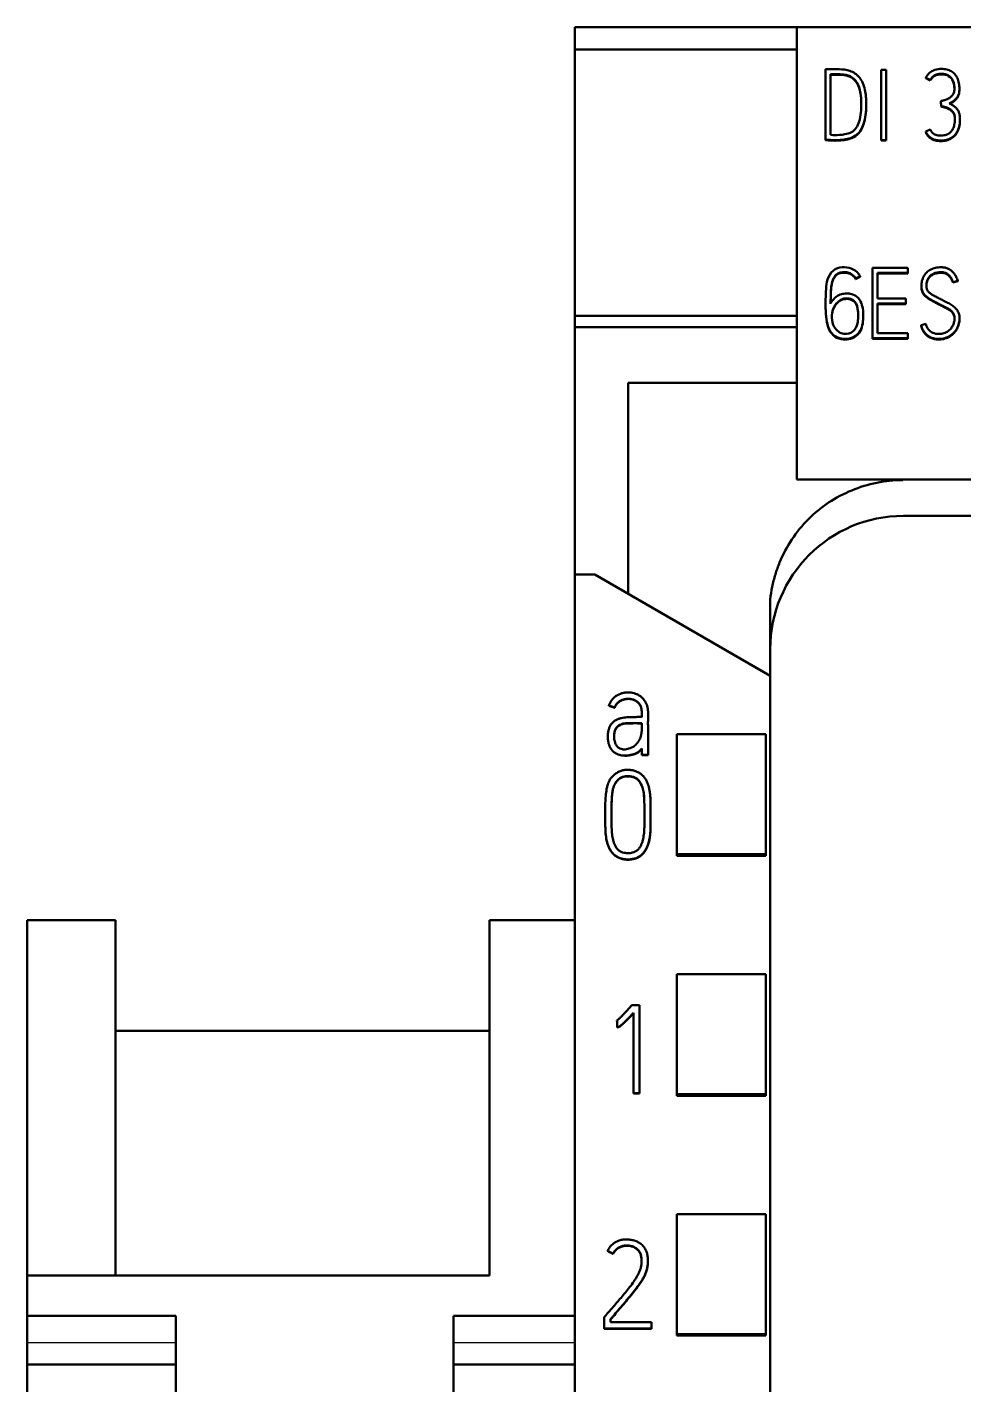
# Model space of a CAD drawing. Header units: millimetres. Extents: x 0 to 594, y 0 to 420.
# Drawn here: x 118.74 to 139.82, y 342.07 to 372.63 of the extents above; entities that cross this region are included whole.
import ezdxf

# ---------------------------------------------------------------- set-up
doc = ezdxf.new("R2010")
doc.units = ezdxf.units.MM
doc.layers.add('1', color=7, linetype='Continuous')

msp = doc.modelspace()

# ---------------------------------------------------------------- linework, layer by layer
at = {"layer": '1', "color": 7, "linetype": 'Continuous', "lineweight": 50}
for p, q in [((131.061, 372.632), (131.061, 372.132)), ((136.061, 372.632), (131.061, 372.632)), ((136.061, 362.449), (136.061, 372.632)), ((160.861, 372.632), (136.061, 372.632)), ((131.061, 366.132), (131.061, 372.132)), ((136.061, 372.132), (131.061, 372.132)), ((136.708, 371.683), (136.708, 370.103)), ((137.958, 371.674), (137.958, 370.092)), ((138.068, 371.674), (137.958, 371.674)), ((138.068, 370.092), (138.068, 371.674)), ((136.821, 371.571), (136.821, 370.206)), ((138.963, 371.494), (138.963, 371.481)), ((139.065, 371.443), (138.963, 371.494)), ((139.065, 371.431), (138.963, 371.481)), ((139.065, 371.443), (139.065, 371.431)), ((139.72, 371.233), (139.72, 371.254)), ((137.623, 370.865), (137.623, 370.878)), ((139.302, 370.966), (139.302, 370.953)), ((139.309, 370.856), (139.302, 370.966)), ((139.309, 370.843), (139.302, 370.953)), ((139.309, 370.856), (139.309, 370.843)), ((139.733, 370.547), (139.733, 370.568)), ((136.708, 370.103), (136.708, 370.09)), ((137.958, 370.092), (138.068, 370.092)), ((137.958, 370.092), (137.958, 370.079)), ((138.068, 370.092), (138.068, 370.079)), ((138.963, 370.281), (139.065, 370.327)), ((138.963, 370.281), (138.963, 370.268)), ((137.958, 370.079), (138.068, 370.079)), ((137.762, 367.215), (137.762, 365.633)), ((138.559, 367.215), (137.762, 367.215)), ((137.873, 366.522), (137.873, 367.103)), ((137.873, 367.103), (138.559, 367.103)), ((137.873, 367.09), (138.559, 367.09)), ((138.559, 367.103), (138.559, 367.215)), ((138.559, 367.103), (138.559, 367.09)), ((137.485, 367.026), (137.383, 366.973)), ((137.485, 367.013), (137.383, 366.96)), ((137.383, 366.973), (137.383, 366.96)), ((137.485, 367.026), (137.485, 367.013)), ((138.863, 366.804), (138.863, 366.792)), ((139.682, 366.925), (139.573, 366.894)), ((139.682, 366.912), (139.573, 366.881)), ((139.573, 366.894), (139.573, 366.881)), ((139.682, 366.925), (139.682, 366.912)), ((136.708, 366.43), (136.708, 366.418)), ((138.517, 366.522), (137.873, 366.522)), ((138.517, 366.412), (138.517, 366.522)), ((131.061, 366.132), (136.061, 366.132)), ((131.061, 366.132), (131.061, 365.882)), ((137.556, 366.128), (137.556, 366.141)), ((137.873, 365.743), (137.873, 366.412)), ((137.873, 366.412), (138.517, 366.412)), ((137.873, 366.399), (138.517, 366.399)), ((138.517, 366.412), (138.517, 366.399)), ((131.061, 365.882), (131.061, 360.313)), ((136.061, 365.882), (131.061, 365.882)), ((138.856, 365.921), (138.965, 365.952)), ((138.856, 365.921), (138.856, 365.908)), ((139.724, 366.067), (139.724, 366.079)), ((137.762, 365.633), (137.762, 365.62)), ((137.762, 365.633), (138.559, 365.633)), ((137.762, 365.62), (138.559, 365.62)), ((138.559, 365.743), (137.873, 365.743)), ((138.559, 365.633), (138.559, 365.743)), ((138.559, 365.633), (138.559, 365.62)), ((132.261, 359.88), (132.261, 364.627)), ((136.061, 364.627), (132.261, 364.627)), ((160.861, 362.449), (136.061, 362.449)), ((142.361, 361.632), (138.461, 361.632)), ((131.061, 360.313), (131.061, 246.895)), ((131.511, 360.313), (131.061, 360.313)), ((131.511, 360.313), (135.461, 358.032)), ((135.461, 359.753), (135.461, 358.032)), ((135.461, 358.032), (135.461, 249.217)), ((131.829, 357.363), (131.829, 357.357)), ((131.962, 357.319), (131.962, 357.313)), ((132.569, 356.963), (132.569, 356.825)), ((132.713, 357.162), (132.713, 357.168)), ((131.806, 356.673), (131.806, 356.667)), ((133.361, 354.015), (133.361, 356.718)), ((135.361, 356.718), (133.361, 356.718)), ((135.361, 354.015), (135.361, 356.718)), ((132.569, 356.395), (132.569, 356.251)), ((132.569, 356.251), (132.569, 356.245)), ((132.569, 356.251), (132.711, 356.251)), ((132.711, 356.245), (132.569, 356.245)), ((132.711, 356.251), (132.711, 356.245)), ((131.747, 354.919), (131.747, 354.913)), ((132.77, 354.871), (132.77, 354.877)), ((133.361, 353.981), (133.361, 354.015)), ((135.361, 354.015), (133.361, 354.015)), ((135.361, 353.981), (133.361, 353.981)), ((135.361, 353.981), (135.361, 354.015)), ((118.736, 352.532), (118.736, 344.532)), ((120.728, 352.532), (118.736, 352.532)), ((120.728, 352.532), (120.728, 344.532)), ((129.145, 352.532), (129.145, 352.532)), ((129.145, 352.532), (131.061, 352.532)), ((131.061, 352.532), (129.145, 352.532)), ((129.145, 352.532), (129.145, 344.532)), ((133.361, 348.613), (133.361, 351.317)), ((135.361, 351.317), (133.361, 351.317)), ((135.361, 348.613), (135.361, 351.317)), ((132.522, 350.616), (132.348, 350.616)), ((132.522, 348.634), (132.522, 350.616)), ((132.012, 350.272), (132.012, 350.266)), ((132.384, 350.445), (132.384, 348.634)), ((129.145, 350.037), (120.728, 350.037)), ((132.02, 350.125), (132.02, 350.119)), ((132.384, 348.634), (132.522, 348.634)), ((132.384, 348.634), (132.384, 348.628)), ((132.522, 348.628), (132.384, 348.628)), ((132.522, 348.634), (132.522, 348.628)), ((133.361, 348.581), (133.361, 348.613)), ((135.361, 348.613), (133.361, 348.613)), ((135.361, 348.581), (133.361, 348.581)), ((135.361, 348.581), (135.361, 348.613)), ((133.361, 343.212), (133.361, 345.915)), ((135.361, 345.915), (133.361, 345.915)), ((135.361, 343.212), (135.361, 345.915)), ((131.801, 345.088), (131.801, 345.081)), ((131.926, 345.024), (131.926, 345.018)), ((132.708, 344.856), (132.708, 344.862)), ((129.145, 344.532), (118.736, 344.532)), ((118.736, 344.532), (118.736, 343.624)), ((118.736, 343.624), (118.736, 343.015)), ((122.086, 343.624), (118.736, 343.624)), ((122.086, 343.624), (122.086, 319.44)), ((128.336, 340.882), (128.336, 343.624)), ((131.061, 343.624), (128.336, 343.624)), ((131.726, 343.596), (131.726, 343.342)), ((131.865, 343.48), (131.865, 343.547)), ((131.726, 343.342), (131.726, 343.336)), ((131.726, 343.342), (132.791, 343.342)), ((132.791, 343.336), (131.726, 343.336)), ((132.791, 343.48), (131.865, 343.48)), ((132.791, 343.342), (132.791, 343.48)), ((132.791, 343.342), (132.791, 343.336)), ((133.361, 343.181), (133.361, 343.212)), ((135.361, 343.212), (133.361, 343.212)), ((135.361, 343.181), (135.361, 343.212)), ((118.736, 342.532), (118.736, 343.015)), ((135.361, 343.181), (133.361, 343.181)), ((118.736, 342.532), (118.736, 320.532)), ((122.086, 342.532), (118.736, 342.532)), ((131.061, 342.532), (128.336, 342.532))]:
    msp.add_line(p, q, dxfattribs=at)
at = {"layer": '1', "color": 7, "linetype": 'Continuous', "lineweight": 25}
for p, q in [((122.086, 343.015), (118.736, 343.015)), ((131.061, 343.015), (128.336, 343.015))]:
    msp.add_line(p, q, dxfattribs=at)
at = {"layer": '1', "color": 7, "linetype": 'Continuous', "lineweight": 50}
msp.add_arc((138.461, 358.632), 3, 90, 180, dxfattribs=at)
for points, knots in [([(136.708, 370.103), (136.755, 370.097), (136.853, 370.089), (137.006, 370.089), (137.158, 370.107), (137.318, 370.144), (137.453, 370.239), (137.532, 370.375), (137.588, 370.528), (137.624, 370.733), (137.625, 371.002), (137.592, 371.297), (137.45, 371.565), (137.199, 371.684), (136.951, 371.685), (136.79, 371.688), (136.708, 371.683)], [0, 0, 0, 0, 0.048928, 0.10152, 0.156673, 0.206259, 0.270351, 0.31956, 0.366981, 0.439378, 0.534587, 0.645045, 0.746603, 0.832762, 0.916147, 1, 1, 1, 1]), ([(138.963, 371.494), (138.982, 371.537), (139.04, 371.61), (139.168, 371.681), (139.306, 371.697), (139.433, 371.685), (139.538, 371.646), (139.62, 371.578), (139.68, 371.485), (139.713, 371.37), (139.721, 371.269), (139.718, 371.194), (139.712, 371.151), (139.701, 371.113), (139.686, 371.079), (139.668, 371.049), (139.647, 371.023), (139.624, 370.999), (139.599, 370.978), (139.573, 370.96), (139.547, 370.944), (139.52, 370.929), (139.502, 370.919), (139.493, 370.915)], [0, 0, 0, 0, 0.090044, 0.177969, 0.277991, 0.355408, 0.424426, 0.491004, 0.560177, 0.636379, 0.72419, 0.755913, 0.784262, 0.809647, 0.83316, 0.855708, 0.877614, 0.899011, 0.919895, 0.94045, 0.960699, 0.980541, 1, 1, 1, 1]), ([(136.821, 370.206), (136.888, 370.202), (136.994, 370.202), (137.152, 370.22), (137.294, 370.251), (137.406, 370.364), (137.473, 370.52), (137.509, 370.706), (137.513, 370.927), (137.5, 371.158), (137.433, 371.386), (137.272, 371.546), (137.08, 371.573), (136.933, 371.571), (136.851, 371.571), (136.821, 371.571)], [0, 0, 0, 0, 0.085013, 0.135874, 0.205821, 0.265138, 0.333279, 0.422662, 0.50952, 0.618636, 0.722487, 0.80996, 0.894466, 0.962458, 1, 1, 1, 1]), ([(137.511, 370.861), (137.511, 370.873), (137.51, 370.969), (137.5, 371.145), (137.433, 371.373), (137.272, 371.534), (137.08, 371.56), (136.933, 371.558), (136.851, 371.558), (136.821, 371.558)], [0, 0, 0, 0, 0.030851, 0.246457, 0.451657, 0.624495, 0.791473, 0.92582, 1, 1, 1, 1]), ([(139.302, 370.966), (139.314, 370.969), (139.338, 370.976), (139.374, 370.987), (139.41, 370.998), (139.445, 371.011), (139.478, 371.027), (139.508, 371.045), (139.535, 371.067), (139.559, 371.093), (139.58, 371.122), (139.596, 371.156), (139.605, 371.197), (139.609, 371.289), (139.596, 371.422), (139.484, 371.564), (139.365, 371.583), (139.295, 371.582), (139.272, 371.58), (139.249, 371.577), (139.226, 371.572), (139.203, 371.565), (139.18, 371.557), (139.158, 371.546), (139.137, 371.532), (139.116, 371.515), (139.097, 371.495), (139.08, 371.47), (139.07, 371.453), (139.065, 371.443)], [0, 0, 0, 0, 0.029364, 0.059027, 0.088993, 0.118548, 0.147162, 0.175106, 0.202604, 0.230099, 0.258166, 0.287672, 0.320058, 0.356367, 0.509421, 0.627625, 0.757774, 0.775505, 0.793677, 0.812339, 0.831209, 0.85007, 0.86906, 0.888397, 0.908411, 0.929359, 0.951405, 0.974839, 1, 1, 1, 1]), ([(139.606, 371.244), (139.606, 371.303), (139.593, 371.414), (139.484, 371.551), (139.365, 371.571), (139.295, 371.569), (139.272, 371.567), (139.249, 371.564), (139.226, 371.559), (139.203, 371.553), (139.18, 371.544), (139.158, 371.533), (139.137, 371.519), (139.116, 371.502), (139.097, 371.482), (139.08, 371.458), (139.07, 371.44), (139.065, 371.431)], [0, 0, 0, 0, 0.222922, 0.410158, 0.616314, 0.644399, 0.673184, 0.702745, 0.732635, 0.762511, 0.792591, 0.823221, 0.854923, 0.888104, 0.923025, 0.960145, 1, 1, 1, 1]), ([(139.72, 371.23), (139.72, 371.229), (139.719, 371.212), (139.718, 371.181), (139.712, 371.138), (139.701, 371.1), (139.686, 371.067), (139.668, 371.037), (139.647, 371.01), (139.624, 370.986), (139.599, 370.965), (139.573, 370.947), (139.547, 370.931), (139.52, 370.916), (139.502, 370.907), (139.493, 370.902)], [0, 0, 0, 0, 0.004463, 0.118969, 0.221294, 0.31292, 0.39779, 0.479177, 0.55825, 0.63548, 0.710862, 0.785053, 0.858141, 0.929761, 1, 1, 1, 1]), ([(136.708, 370.09), (136.755, 370.084), (136.853, 370.076), (137.006, 370.077), (137.158, 370.094), (137.318, 370.132), (137.453, 370.226), (137.532, 370.362), (137.588, 370.515), (137.617, 370.685), (137.623, 370.81), (137.623, 370.865)], [0, 0, 0, 0, 0.098443, 0.204258, 0.315227, 0.414995, 0.543949, 0.642959, 0.738369, 0.884032, 1, 1, 1, 1]), ([(139.493, 370.915), (139.505, 370.909), (139.529, 370.896), (139.562, 370.876), (139.594, 370.856), (139.623, 370.835), (139.648, 370.811), (139.67, 370.786), (139.689, 370.757), (139.704, 370.727), (139.717, 370.693), (139.726, 370.657), (139.732, 370.618), (139.734, 370.541), (139.726, 370.434), (139.69, 370.308), (139.627, 370.206), (139.537, 370.131), (139.424, 370.088), (139.324, 370.079), (139.249, 370.082), (139.204, 370.087), (139.163, 370.097), (139.128, 370.111), (139.096, 370.126), (139.067, 370.144), (139.042, 370.164), (139.02, 370.185), (139.003, 370.209), (138.987, 370.233), (138.974, 370.257), (138.966, 370.273), (138.963, 370.281)], [0, 0, 0, 0, 0.025257, 0.04947, 0.072678, 0.09489, 0.116257, 0.13704, 0.157793, 0.179079, 0.201165, 0.224382, 0.249105, 0.275597, 0.367907, 0.447752, 0.519784, 0.588829, 0.660512, 0.741164, 0.772461, 0.800616, 0.825923, 0.849188, 0.871088, 0.891868, 0.911666, 0.930597, 0.948935, 0.96669, 0.983692, 1, 1, 1, 1]), ([(139.065, 370.327), (139.071, 370.312), (139.086, 370.285), (139.115, 370.25), (139.15, 370.223), (139.192, 370.205), (139.242, 370.195), (139.312, 370.191), (139.394, 370.198), (139.479, 370.23), (139.545, 370.286), (139.589, 370.366), (139.614, 370.466), (139.622, 370.555), (139.618, 370.623), (139.608, 370.663), (139.592, 370.698), (139.571, 370.73), (139.546, 370.757), (139.517, 370.78), (139.485, 370.8), (139.452, 370.816), (139.417, 370.83), (139.381, 370.84), (139.345, 370.849), (139.321, 370.854), (139.309, 370.856)], [0, 0, 0, 0, 0.036915, 0.070606, 0.102584, 0.136025, 0.174009, 0.217714, 0.293477, 0.358868, 0.420065, 0.485571, 0.562465, 0.654475, 0.687582, 0.718308, 0.747613, 0.776093, 0.803947, 0.831767, 0.859738, 0.887815, 0.916282, 0.944737, 0.97262, 1, 1, 1, 1]), ([(139.62, 370.554), (139.62, 370.559), (139.62, 370.578), (139.618, 370.61), (139.608, 370.65), (139.592, 370.686), (139.571, 370.717), (139.546, 370.744), (139.517, 370.768), (139.485, 370.787), (139.452, 370.804), (139.417, 370.817), (139.381, 370.827), (139.345, 370.836), (139.321, 370.841), (139.309, 370.843)], [0, 0, 0, 0, 0.02887, 0.121921, 0.208278, 0.290642, 0.370687, 0.448975, 0.527165, 0.60578, 0.684693, 0.764704, 0.844679, 0.923045, 1, 1, 1, 1]), ([(139.733, 370.555), (139.733, 370.508), (139.725, 370.419), (139.69, 370.295), (139.627, 370.193), (139.537, 370.119), (139.424, 370.076), (139.324, 370.066), (139.249, 370.069), (139.204, 370.075), (139.163, 370.085), (139.128, 370.098), (139.096, 370.113), (139.067, 370.131), (139.042, 370.151), (139.02, 370.173), (139.003, 370.196), (138.987, 370.22), (138.974, 370.244), (138.966, 370.26), (138.963, 370.268)], [0, 0, 0, 0, 0.121082, 0.232106, 0.332265, 0.428272, 0.527947, 0.640092, 0.683609, 0.722759, 0.757948, 0.790298, 0.82075, 0.849643, 0.877172, 0.903496, 0.928994, 0.953682, 0.977324, 1, 1, 1, 1]), ([(136.821, 366.416), (136.847, 366.464), (136.908, 366.541), (137.027, 366.618), (137.149, 366.64), (137.277, 366.639), (137.425, 366.577), (137.522, 366.426), (137.557, 366.245), (137.558, 366.064), (137.532, 365.88), (137.446, 365.709), (137.279, 365.618), (137.093, 365.608), (136.905, 365.661), (136.768, 365.838), (136.718, 366.067), (136.707, 366.315), (136.708, 366.559), (136.717, 366.791), (136.756, 367.016), (136.906, 367.204), (137.131, 367.242), (137.348, 367.196), (137.444, 367.095), (137.485, 367.026)], [0, 0, 0, 0, 0.03564, 0.067865, 0.092923, 0.119268, 0.154068, 0.197126, 0.234707, 0.279879, 0.320329, 0.360962, 0.405677, 0.442102, 0.485709, 0.532505, 0.586175, 0.644312, 0.701767, 0.753421, 0.803151, 0.856352, 0.904259, 0.950465, 1, 1, 1, 1]), ([(137.383, 366.973), (137.375, 366.988), (137.357, 367.017), (137.323, 367.054), (137.281, 367.082), (137.235, 367.103), (137.183, 367.116), (137.125, 367.12), (137.065, 367.116), (137.007, 367.1), (136.959, 367.073), (136.921, 367.035), (136.89, 366.988), (136.866, 366.932), (136.848, 366.867), (136.835, 366.793), (136.828, 366.711), (136.824, 366.62), (136.822, 366.521), (136.821, 366.452), (136.821, 366.416)], [0, 0, 0, 0, 0.043481, 0.085549, 0.127923, 0.170971, 0.214845, 0.260884, 0.317917, 0.367656, 0.41257, 0.456833, 0.503792, 0.555243, 0.612421, 0.675966, 0.746378, 0.823872, 0.908402, 1, 1, 1, 1]), ([(137.383, 366.96), (137.375, 366.976), (137.357, 367.004), (137.323, 367.041), (137.281, 367.07), (137.235, 367.091), (137.183, 367.103), (137.125, 367.107), (137.065, 367.103), (137.007, 367.088), (136.959, 367.06), (136.921, 367.022), (136.89, 366.975), (136.866, 366.919), (136.848, 366.854), (136.835, 366.78), (136.828, 366.698), (136.824, 366.607), (136.822, 366.508), (136.821, 366.439), (136.821, 366.404)], [0, 0, 0, 0, 0.043481, 0.085549, 0.127923, 0.170971, 0.214845, 0.260884, 0.317917, 0.367656, 0.41257, 0.456833, 0.503792, 0.555243, 0.612421, 0.675966, 0.746378, 0.823872, 0.908402, 1, 1, 1, 1]), ([(139.573, 366.894), (139.571, 366.901), (139.566, 366.916), (139.557, 366.939), (139.545, 366.964), (139.532, 366.989), (139.515, 367.013), (139.496, 367.036), (139.473, 367.058), (139.448, 367.077), (139.419, 367.094), (139.386, 367.107), (139.35, 367.115), (139.315, 367.117), (139.282, 367.115), (139.25, 367.112), (139.215, 367.108), (139.177, 367.1), (139.14, 367.085), (139.104, 367.066), (139.07, 367.041), (139.039, 367.008), (139.012, 366.969), (138.99, 366.922), (138.979, 366.864), (138.975, 366.811), (138.978, 366.766), (138.987, 366.732), (139.002, 366.703), (139.022, 366.677), (139.047, 366.652), (139.075, 366.63), (139.107, 366.609), (139.142, 366.588), (139.181, 366.569), (139.222, 366.549), (139.264, 366.527), (139.309, 366.503), (139.356, 366.478), (139.405, 366.453), (139.454, 366.429), (139.502, 366.404), (139.547, 366.376), (139.589, 366.347), (139.627, 366.314), (139.659, 366.277), (139.688, 366.236), (139.709, 366.189), (139.722, 366.136), (139.725, 366.08), (139.722, 366.022), (139.711, 365.965), (139.693, 365.909), (139.668, 365.856), (139.638, 365.806), (139.601, 365.76), (139.557, 365.719), (139.507, 365.684), (139.452, 365.654), (139.391, 365.631), (139.325, 365.618), (139.247, 365.613), (139.162, 365.62), (139.076, 365.646), (139, 365.691), (138.937, 365.752), (138.888, 365.83), (138.866, 365.89), (138.856, 365.921)], [0, 0, 0, 0, 0.006902, 0.014527, 0.0229, 0.03171, 0.040697, 0.049939, 0.059406, 0.069126, 0.079243, 0.089792, 0.100957, 0.11302, 0.121351, 0.131067, 0.142193, 0.154038, 0.166072, 0.178522, 0.191399, 0.204849, 0.219214, 0.234859, 0.25249, 0.272668, 0.283841, 0.294211, 0.304173, 0.314215, 0.324636, 0.335605, 0.347264, 0.35967, 0.372854, 0.386723, 0.401163, 0.416176, 0.433071, 0.449927, 0.466747, 0.483271, 0.499286, 0.514866, 0.530063, 0.545048, 0.560066, 0.575472, 0.591898, 0.609868, 0.627376, 0.645005, 0.66302, 0.681094, 0.698922, 0.71679, 0.734853, 0.753306, 0.772468, 0.792214, 0.812556, 0.833938, 0.86301, 0.889874, 0.915888, 0.942166, 0.969784, 1, 1, 1, 1]), ([(138.965, 365.952), (138.974, 365.907), (139.014, 365.825), (139.121, 365.74), (139.231, 365.724), (139.316, 365.73), (139.372, 365.741), (139.421, 365.762), (139.463, 365.788), (139.5, 365.818), (139.531, 365.852), (139.557, 365.888), (139.578, 365.927), (139.592, 365.966), (139.603, 366.006), (139.609, 366.043), (139.612, 366.082), (139.609, 366.121), (139.599, 366.16), (139.582, 366.193), (139.559, 366.223), (139.532, 366.25), (139.501, 366.274), (139.466, 366.297), (139.428, 366.318), (139.386, 366.338), (139.343, 366.359), (139.298, 366.381), (139.253, 366.405), (139.207, 366.431), (139.16, 366.456), (139.113, 366.48), (139.068, 366.504), (139.026, 366.53), (138.987, 366.558), (138.952, 366.589), (138.922, 366.623), (138.896, 366.66), (138.876, 366.702), (138.865, 366.75), (138.862, 366.805), (138.865, 366.863), (138.876, 366.922), (138.894, 366.977), (138.918, 367.028), (138.948, 367.073), (138.984, 367.114), (139.026, 367.149), (139.073, 367.177), (139.126, 367.2), (139.184, 367.217), (139.246, 367.226), (139.318, 367.23), (139.395, 367.223), (139.474, 367.196), (139.544, 367.151), (139.603, 367.09), (139.65, 367.013), (139.673, 366.955), (139.682, 366.925)], [0, 0, 0, 0, 0.042395, 0.079774, 0.121236, 0.140075, 0.157254, 0.173247, 0.188397, 0.202796, 0.216711, 0.230265, 0.243508, 0.256652, 0.269293, 0.280934, 0.291684, 0.304893, 0.316879, 0.328106, 0.339273, 0.350814, 0.362909, 0.375637, 0.388999, 0.403044, 0.417696, 0.432849, 0.448511, 0.464937, 0.481153, 0.497163, 0.51278, 0.527863, 0.542482, 0.556645, 0.570443, 0.584077, 0.597961, 0.612786, 0.629037, 0.64828, 0.666584, 0.684253, 0.701354, 0.717933, 0.734308, 0.750738, 0.767515, 0.784992, 0.803232, 0.822275, 0.842375, 0.868294, 0.892965, 0.917787, 0.943448, 0.970498, 1, 1, 1, 1]), ([(139.573, 366.881), (139.571, 366.888), (139.566, 366.903), (139.557, 366.926), (139.545, 366.951), (139.532, 366.976), (139.515, 367), (139.496, 367.024), (139.473, 367.045), (139.448, 367.064), (139.419, 367.081), (139.386, 367.094), (139.35, 367.102), (139.315, 367.104), (139.282, 367.103), (139.25, 367.1), (139.215, 367.095), (139.177, 367.087), (139.14, 367.073), (139.104, 367.053), (139.07, 367.028), (139.039, 366.995), (139.012, 366.957), (138.99, 366.909), (138.979, 366.854), (138.976, 366.816), (138.976, 366.796)], [0, 0, 0, 0, 0.025535, 0.053746, 0.084726, 0.117324, 0.150572, 0.184768, 0.219795, 0.255756, 0.293187, 0.332218, 0.373527, 0.418158, 0.448979, 0.484928, 0.526094, 0.569916, 0.614442, 0.660505, 0.708148, 0.757909, 0.811058, 0.868941, 0.934177, 1, 1, 1, 1]), ([(139.611, 366.068), (139.611, 366.082), (139.609, 366.109), (139.599, 366.147), (139.582, 366.181), (139.559, 366.21), (139.532, 366.237), (139.501, 366.261), (139.466, 366.284), (139.428, 366.306), (139.386, 366.326), (139.343, 366.346), (139.298, 366.369), (139.253, 366.393), (139.207, 366.418), (139.16, 366.443), (139.113, 366.467), (139.068, 366.491), (139.026, 366.518), (138.987, 366.546), (138.952, 366.576), (138.922, 366.61), (138.896, 366.647), (138.876, 366.689), (138.865, 366.737), (138.863, 366.774), (138.863, 366.795), (138.863, 366.798)], [0, 0, 0, 0, 0.037363, 0.072654, 0.105707, 0.138586, 0.172568, 0.20818, 0.245654, 0.284995, 0.326348, 0.369486, 0.414101, 0.460216, 0.508578, 0.556324, 0.603462, 0.649443, 0.693851, 0.736893, 0.778592, 0.819218, 0.85936, 0.900239, 0.943889, 0.991738, 1, 1, 1, 1]), ([(137.192, 366.526), (137.143, 366.528), (137.051, 366.511), (136.924, 366.398), (136.855, 366.248), (136.84, 366.063), (136.88, 365.902), (136.988, 365.773), (137.143, 365.707), (137.344, 365.759), (137.428, 365.942), (137.446, 366.125), (137.44, 366.308), (137.37, 366.493), (137.241, 366.524), (137.192, 366.526)], [0, 0, 0, 0, 0.0625, 0.125, 0.21875, 0.28125, 0.375, 0.4375, 0.5, 0.59375, 0.6875, 0.75, 0.84375, 0.9375, 1, 1, 1, 1]), ([(137.192, 366.514), (137.143, 366.515), (137.051, 366.498), (136.924, 366.386), (136.859, 366.244), (136.847, 366.139), (136.847, 366.102)], [0, 0, 0, 0, 0.232842, 0.465685, 0.814948, 1, 1, 1, 1]), ([(137.443, 366.14), (137.443, 366.192), (137.434, 366.312), (137.37, 366.48), (137.241, 366.512), (137.192, 366.514)], [0, 0, 0, 0, 0.310868, 0.724347, 1, 1, 1, 1]), ([(137.556, 366.13), (137.556, 366.101), (137.553, 366.014), (137.532, 365.868), (137.446, 365.697), (137.279, 365.605), (137.093, 365.595), (136.905, 365.648), (136.768, 365.825), (136.718, 366.055), (136.709, 366.256), (136.708, 366.379), (136.708, 366.417)], [0, 0, 0, 0, 0.047379, 0.146039, 0.245143, 0.354204, 0.443047, 0.549405, 0.663541, 0.794443, 0.936242, 1, 1, 1, 1]), ([(139.724, 366.068), (139.724, 366.068), (139.724, 366.048), (139.722, 366.009), (139.711, 365.953), (139.693, 365.897), (139.668, 365.843), (139.638, 365.793), (139.601, 365.748), (139.557, 365.707), (139.507, 365.671), (139.452, 365.641), (139.391, 365.619), (139.325, 365.605), (139.247, 365.6), (139.162, 365.607), (139.076, 365.633), (139, 365.678), (138.937, 365.739), (138.888, 365.818), (138.866, 365.877), (138.856, 365.908)], [0, 0, 0, 0, 0.001261, 0.046083, 0.091213, 0.137331, 0.183601, 0.229241, 0.274983, 0.321224, 0.368462, 0.417518, 0.468068, 0.520144, 0.574882, 0.649305, 0.718077, 0.784672, 0.851944, 0.922648, 1, 1, 1, 1]), ([(138.444, 362.436), (138.051, 362.436), (137.266, 362.276), (136.263, 361.615), (135.77, 360.864), (135.605, 360.404), (135.577, 360.313)], [0, 0, 0, 0, 0.308367, 0.616734, 0.925101, 1, 1, 1, 1]), ([(132.711, 356.251), (132.711, 356.344), (132.711, 356.437), (132.711, 356.576), (132.711, 356.622), (132.711, 356.715), (132.711, 356.761), (132.711, 356.831), (132.711, 356.854), (132.711, 356.901), (132.71, 356.947), (132.71, 356.993), (132.711, 357.04), (132.711, 357.063), (132.713, 357.132), (132.714, 357.179), (132.71, 357.248), (132.708, 357.271), (132.7, 357.317), (132.695, 357.34), (132.681, 357.384), (132.672, 357.405), (132.657, 357.437), (132.651, 357.447), (132.639, 357.467), (132.632, 357.476), (132.612, 357.504), (132.596, 357.521), (132.571, 357.546), (132.562, 357.553), (132.544, 357.568), (132.535, 357.575), (132.506, 357.594), (132.485, 357.605), (132.454, 357.62), (132.443, 357.624), (132.421, 357.633), (132.41, 357.636), (132.376, 357.646), (132.353, 357.65), (132.318, 357.655), (132.307, 357.656), (132.283, 357.658), (132.272, 357.658), (132.237, 357.658), (132.214, 357.657), (132.179, 357.652), (132.168, 357.65), (132.145, 357.645), (132.133, 357.642), (132.077, 357.625), (132.035, 357.606), (131.977, 357.567), (131.958, 357.552), (131.924, 357.521), (131.909, 357.504), (131.887, 357.477), (131.88, 357.467), (131.868, 357.447), (131.85, 357.417), (131.836, 357.385), (131.829, 357.363)], [0, 0, 0, 0, 0.125, 0.125, 0.1875, 0.1875, 0.25, 0.25, 0.28125, 0.28125, 0.3125, 0.34375, 0.34375, 0.375, 0.375, 0.4375, 0.4375, 0.46875, 0.46875, 0.5, 0.5, 0.53125, 0.53125, 0.546875, 0.546875, 0.5625, 0.5625, 0.59375, 0.59375, 0.609375, 0.609375, 0.625, 0.625, 0.65625, 0.65625, 0.671875, 0.671875, 0.6875, 0.6875, 0.71875, 0.71875, 0.734375, 0.734375, 0.75, 0.75, 0.78125, 0.78125, 0.796875, 0.796875, 0.8125, 0.8125, 0.875, 0.875, 0.90625, 0.90625, 0.9375, 0.9375, 0.953125, 0.953125, 0.96875, 1, 1, 1, 1]), ([(131.962, 357.319), (131.969, 357.338), (131.977, 357.357), (131.993, 357.383), (131.998, 357.392), (132.011, 357.408), (132.018, 357.416), (132.039, 357.437), (132.055, 357.45), (132.09, 357.472), (132.108, 357.482), (132.146, 357.497), (132.165, 357.503), (132.205, 357.513), (132.226, 357.515), (132.256, 357.517), (132.266, 357.517), (132.287, 357.517), (132.297, 357.516), (132.328, 357.512), (132.348, 357.508), (132.377, 357.499), (132.387, 357.496), (132.406, 357.488), (132.415, 357.484), (132.442, 357.47), (132.459, 357.458), (132.482, 357.438), (132.489, 357.431), (132.503, 357.415), (132.516, 357.4), (132.527, 357.382), (132.537, 357.365), (132.542, 357.355), (132.553, 357.327), (132.559, 357.307), (132.565, 357.277), (132.566, 357.267), (132.568, 357.247), (132.569, 357.236), (132.57, 357.206), (132.569, 357.185), (132.569, 357.145), (132.57, 357.124), (132.569, 357.104)], [0, 0, 0, 0, 0.0625, 0.0625, 0.09375, 0.09375, 0.125, 0.125, 0.1875, 0.1875, 0.25, 0.25, 0.3125, 0.3125, 0.375, 0.375, 0.40625, 0.40625, 0.4375, 0.4375, 0.5, 0.5, 0.53125, 0.53125, 0.5625, 0.5625, 0.625, 0.625, 0.65625, 0.65625, 0.6875, 0.71875, 0.71875, 0.75, 0.75, 0.8125, 0.8125, 0.84375, 0.84375, 0.875, 0.875, 0.9375, 0.9375, 1, 1, 1, 1]), ([(132.57, 357.19), (132.57, 357.2), (132.569, 357.21), (132.569, 357.23), (132.568, 357.24), (132.566, 357.26), (132.565, 357.27), (132.559, 357.301), (132.554, 357.32), (132.542, 357.348), (132.537, 357.358), (132.528, 357.376), (132.517, 357.393), (132.504, 357.409), (132.49, 357.424), (132.483, 357.431), (132.46, 357.451), (132.443, 357.463), (132.416, 357.477), (132.406, 357.482), (132.387, 357.49), (132.368, 357.496), (132.348, 357.501), (132.328, 357.506), (132.318, 357.507), (132.287, 357.511), (132.267, 357.511), (132.236, 357.51), (132.226, 357.509), (132.206, 357.506), (132.195, 357.504), (132.165, 357.497), (132.146, 357.491), (132.118, 357.479), (132.108, 357.475), (132.09, 357.466), (132.081, 357.46), (132.055, 357.444), (132.039, 357.431), (132.018, 357.409), (132.011, 357.402), (131.998, 357.385), (131.987, 357.369), (131.978, 357.351), (131.969, 357.332), (131.965, 357.322), (131.962, 357.313)], [0, 0, 0, 0, 0.033132, 0.033132, 0.067663, 0.067663, 0.102194, 0.102194, 0.171256, 0.171256, 0.205787, 0.205787, 0.240318, 0.274849, 0.274849, 0.30938, 0.30938, 0.378442, 0.378442, 0.412973, 0.412973, 0.447504, 0.482035, 0.482035, 0.516566, 0.516566, 0.585628, 0.585628, 0.620159, 0.620159, 0.65469, 0.65469, 0.723752, 0.723752, 0.758283, 0.758283, 0.792814, 0.792814, 0.861876, 0.861876, 0.896407, 0.896407, 0.930938, 0.965469, 0.965469, 1, 1, 1, 1]), ([(132.569, 357.104), (132.525, 357.105), (132.481, 357.105), (132.415, 357.104), (132.393, 357.104), (132.349, 357.103), (132.305, 357.102), (132.261, 357.1), (132.217, 357.097), (132.195, 357.095), (132.151, 357.089), (132.13, 357.085), (132.097, 357.078), (132.087, 357.075), (132.066, 357.069), (132.055, 357.065), (132.024, 357.054), (132.004, 357.044), (131.967, 357.022), (131.949, 357.01), (131.915, 356.981), (131.9, 356.965), (131.873, 356.931), (131.862, 356.912), (131.842, 356.873), (131.834, 356.852), (131.822, 356.811), (131.817, 356.79), (131.811, 356.757), (131.81, 356.746), (131.808, 356.724), (131.805, 356.692), (131.806, 356.659), (131.808, 356.616), (131.81, 356.594), (131.814, 356.562), (131.816, 356.551), (131.82, 356.53), (131.822, 356.519), (131.831, 356.487), (131.838, 356.467), (131.85, 356.436), (131.855, 356.427), (131.866, 356.407), (131.871, 356.398), (131.889, 356.37), (131.903, 356.353), (131.925, 356.33), (131.933, 356.322), (131.95, 356.308), (131.959, 356.302), (131.987, 356.284), (132.007, 356.274), (132.037, 356.262), (132.048, 356.258), (132.069, 356.251), (132.079, 356.249), (132.112, 356.242), (132.133, 356.239), (132.177, 356.236), (132.199, 356.236), (132.243, 356.239), (132.265, 356.242), (132.308, 356.249), (132.33, 356.252), (132.362, 356.26), (132.373, 356.262), (132.394, 356.269), (132.405, 356.272), (132.435, 356.284), (132.455, 356.293), (132.483, 356.31), (132.492, 356.317), (132.509, 356.33), (132.518, 356.338), (132.542, 356.36), (132.556, 356.377), (132.569, 356.395)], [0, 0, 0, 0, 0.0625, 0.0625, 0.09375, 0.09375, 0.125, 0.15625, 0.15625, 0.1875, 0.1875, 0.21875, 0.21875, 0.234375, 0.234375, 0.25, 0.25, 0.28125, 0.28125, 0.3125, 0.3125, 0.34375, 0.34375, 0.375, 0.375, 0.40625, 0.40625, 0.4375, 0.4375, 0.453125, 0.453125, 0.46875, 0.5, 0.5, 0.53125, 0.53125, 0.546875, 0.546875, 0.5625, 0.5625, 0.59375, 0.59375, 0.609375, 0.609375, 0.625, 0.625, 0.65625, 0.65625, 0.671875, 0.671875, 0.6875, 0.6875, 0.71875, 0.71875, 0.734375, 0.734375, 0.75, 0.75, 0.78125, 0.78125, 0.8125, 0.8125, 0.84375, 0.84375, 0.875, 0.875, 0.890625, 0.890625, 0.90625, 0.90625, 0.9375, 0.9375, 0.953125, 0.953125, 0.96875, 0.96875, 1, 1, 1, 1]), ([(132.569, 356.825), (132.57, 356.786), (132.567, 356.747), (132.557, 356.699), (132.555, 356.69), (132.549, 356.671), (132.547, 356.661), (132.537, 356.633), (132.53, 356.615), (132.512, 356.58), (132.503, 356.563), (132.486, 356.539), (132.481, 356.531), (132.469, 356.516), (132.462, 356.508), (132.442, 356.486), (132.428, 356.473), (132.397, 356.449), (132.381, 356.438), (132.355, 356.423), (132.346, 356.419), (132.329, 356.41), (132.32, 356.406), (132.292, 356.396), (132.273, 356.39), (132.235, 356.381), (132.215, 356.377), (132.185, 356.375), (132.176, 356.375), (132.156, 356.376), (132.146, 356.377), (132.116, 356.382), (132.098, 356.387), (132.071, 356.4), (132.062, 356.405), (132.046, 356.416), (132.038, 356.422), (132.023, 356.435), (132.016, 356.443), (132.004, 356.458), (131.998, 356.466), (131.988, 356.483), (131.983, 356.491), (131.975, 356.509), (131.971, 356.518), (131.962, 356.546), (131.958, 356.565), (131.953, 356.594), (131.951, 356.604), (131.949, 356.624), (131.945, 356.672), (131.947, 356.721), (131.958, 356.769), (131.96, 356.779), (131.966, 356.798), (131.969, 356.807), (131.981, 356.834), (131.991, 356.852), (132.008, 356.876), (132.015, 356.883), (132.029, 356.897), (132.037, 356.903), (132.053, 356.915), (132.061, 356.92), (132.079, 356.93), (132.088, 356.934), (132.116, 356.945), (132.135, 356.951), (132.173, 356.959), (132.193, 356.962), (132.233, 356.965), (132.252, 356.966), (132.292, 356.967), (132.312, 356.967), (132.371, 356.968), (132.411, 356.969), (132.49, 356.968), (132.53, 356.966), (132.569, 356.963)], [0, 0, 0, 0, 0.0625, 0.0625, 0.078125, 0.078125, 0.09375, 0.09375, 0.125, 0.125, 0.15625, 0.15625, 0.171875, 0.171875, 0.1875, 0.1875, 0.21875, 0.21875, 0.25, 0.25, 0.265625, 0.265625, 0.28125, 0.28125, 0.3125, 0.3125, 0.34375, 0.34375, 0.359375, 0.359375, 0.375, 0.375, 0.40625, 0.40625, 0.421875, 0.421875, 0.4375, 0.4375, 0.453125, 0.453125, 0.46875, 0.46875, 0.484375, 0.484375, 0.5, 0.5, 0.53125, 0.53125, 0.546875, 0.546875, 0.5625, 0.625, 0.625, 0.640625, 0.640625, 0.65625, 0.65625, 0.6875, 0.6875, 0.703125, 0.703125, 0.71875, 0.71875, 0.734375, 0.734375, 0.75, 0.75, 0.78125, 0.78125, 0.8125, 0.8125, 0.84375, 0.84375, 0.875, 0.875, 0.9375, 0.9375, 1, 1, 1, 1]), ([(132.569, 356.957), (132.531, 356.96), (132.492, 356.962), (132.415, 356.963), (132.376, 356.962), (132.319, 356.961), (132.299, 356.961), (132.261, 356.96), (132.242, 356.96), (132.203, 356.957), (132.184, 356.954), (132.155, 356.949), (132.146, 356.947), (132.127, 356.942), (132.117, 356.939), (132.089, 356.929), (132.071, 356.92), (132.046, 356.904), (132.038, 356.898), (132.023, 356.885), (132.016, 356.878), (132.003, 356.863), (131.997, 356.855), (131.987, 356.838), (131.982, 356.829), (131.974, 356.811), (131.97, 356.802), (131.963, 356.783), (131.961, 356.774), (131.95, 356.732), (131.947, 356.7), (131.947, 356.667)], [0, 0, 0, 0, 0.14645, 0.14645, 0.292901, 0.292901, 0.366126, 0.366126, 0.439351, 0.439351, 0.512576, 0.512576, 0.549189, 0.549189, 0.585802, 0.585802, 0.659027, 0.659027, 0.695639, 0.695639, 0.732252, 0.732252, 0.768865, 0.768865, 0.805477, 0.805477, 0.84209, 0.84209, 0.878702, 0.878702, 1, 1, 1, 1]), ([(132.569, 356.388), (132.556, 356.371), (132.542, 356.355), (132.518, 356.332), (132.51, 356.325), (132.493, 356.311), (132.484, 356.305), (132.456, 356.287), (132.436, 356.278), (132.395, 356.262), (132.374, 356.256), (132.332, 356.247), (132.31, 356.243), (132.267, 356.236), (132.234, 356.232), (132.201, 356.23), (132.189, 356.23)], [0, 0, 0, 0, 0.15321, 0.15321, 0.229815, 0.229815, 0.306419, 0.306419, 0.459629, 0.459629, 0.612839, 0.612839, 0.766049, 0.766049, 0.919258, 1, 1, 1, 1]), ([(132.088, 355.887), (132.113, 355.897), (132.139, 355.904), (132.192, 355.913), (132.219, 355.916), (132.273, 355.917), (132.3, 355.915), (132.353, 355.907), (132.38, 355.902), (132.432, 355.887), (132.457, 355.877), (132.493, 355.86), (132.505, 355.853), (132.528, 355.84), (132.54, 355.832), (132.572, 355.807), (132.592, 355.789), (132.618, 355.759), (132.626, 355.748), (132.642, 355.726), (132.649, 355.715), (132.67, 355.681), (132.682, 355.657), (132.704, 355.608), (132.713, 355.583), (132.724, 355.544), (132.728, 355.531), (132.735, 355.505), (132.743, 355.466), (132.758, 355.375), (132.763, 355.296), (132.768, 355.191), (132.769, 355.138), (132.77, 355.032), (132.77, 354.979), (132.77, 354.874), (132.771, 354.768), (132.769, 354.662), (132.766, 354.557), (132.763, 354.504), (132.752, 354.399), (132.743, 354.347), (132.726, 354.282), (132.722, 354.269), (132.714, 354.243), (132.71, 354.231), (132.696, 354.193), (132.685, 354.168), (132.667, 354.132), (132.66, 354.12), (132.646, 354.097), (132.639, 354.086), (132.615, 354.053), (132.598, 354.033), (132.569, 354.005), (132.559, 353.997), (132.537, 353.98), (132.526, 353.972), (132.491, 353.951), (132.467, 353.94), (132.429, 353.925), (132.416, 353.921), (132.39, 353.914), (132.376, 353.911), (132.337, 353.903), (132.31, 353.9), (132.256, 353.898), (132.228, 353.899), (132.175, 353.905), (132.148, 353.91), (132.109, 353.921), (132.096, 353.925), (132.071, 353.934), (132.058, 353.939), (132.021, 353.956), (131.998, 353.97), (131.965, 353.994), (131.954, 354.002), (131.934, 354.021), (131.925, 354.03), (131.897, 354.06), (131.881, 354.082), (131.859, 354.116), (131.852, 354.128), (131.84, 354.152), (131.834, 354.164), (131.817, 354.2), (131.808, 354.225), (131.796, 354.264), (131.792, 354.277), (131.785, 354.303), (131.782, 354.316), (131.774, 354.356), (131.77, 354.382), (131.752, 354.515), (131.749, 354.621), (131.747, 354.781), (131.747, 354.834), (131.746, 354.941), (131.747, 354.995), (131.748, 355.101), (131.749, 355.155), (131.754, 355.261), (131.758, 355.314), (131.769, 355.42), (131.776, 355.472), (131.794, 355.551), (131.801, 355.576), (131.815, 355.615), (131.82, 355.628), (131.831, 355.653), (131.837, 355.665), (131.857, 355.701), (131.872, 355.723), (131.899, 355.755), (131.908, 355.765), (131.927, 355.785), (131.937, 355.794), (131.967, 355.821), (131.99, 355.837), (132.025, 355.858), (132.037, 355.865), (132.056, 355.874), (132.065, 355.878), (132.075, 355.882), (132.081, 355.885), (132.084, 355.886), (132.088, 355.887)], [0, 0, 0, 0, 0.015625, 0.015625, 0.03125, 0.03125, 0.046875, 0.046875, 0.0625, 0.0625, 0.078125, 0.078125, 0.085937, 0.085937, 0.09375, 0.09375, 0.109375, 0.109375, 0.117187, 0.117187, 0.125, 0.125, 0.140625, 0.140625, 0.15625, 0.15625, 0.164062, 0.164062, 0.171875, 0.1875, 0.21875, 0.21875, 0.25, 0.25, 0.28125, 0.28125, 0.3125, 0.34375, 0.34375, 0.375, 0.375, 0.40625, 0.40625, 0.414062, 0.414062, 0.421875, 0.421875, 0.4375, 0.4375, 0.445312, 0.445312, 0.453125, 0.453125, 0.46875, 0.46875, 0.476562, 0.476562, 0.484375, 0.484375, 0.5, 0.5, 0.507812, 0.507812, 0.515625, 0.515625, 0.53125, 0.53125, 0.546875, 0.546875, 0.5625, 0.5625, 0.570312, 0.570312, 0.578125, 0.578125, 0.59375, 0.59375, 0.601562, 0.601562, 0.609375, 0.609375, 0.625, 0.625, 0.632812, 0.632812, 0.640625, 0.640625, 0.65625, 0.65625, 0.664062, 0.664062, 0.671875, 0.671875, 0.6875, 0.6875, 0.75, 0.75, 0.78125, 0.78125, 0.8125, 0.8125, 0.84375, 0.84375, 0.875, 0.875, 0.90625, 0.90625, 0.921875, 0.921875, 0.929687, 0.929687, 0.9375, 0.9375, 0.953125, 0.953125, 0.960937, 0.960937, 0.96875, 0.96875, 0.984375, 0.984375, 0.992187, 0.992187, 0.996094, 0.998047, 0.998047, 1, 1, 1, 1]), ([(132.431, 355.735), (132.451, 355.724), (132.468, 355.71), (132.5, 355.679), (132.515, 355.662), (132.54, 355.625), (132.551, 355.605), (132.57, 355.565), (132.578, 355.544), (132.599, 355.481), (132.608, 355.437), (132.617, 355.371), (132.619, 355.349), (132.622, 355.305), (132.623, 355.282), (132.628, 355.171), (132.631, 355.082), (132.633, 354.904), (132.632, 354.815), (132.63, 354.681), (132.629, 354.615), (132.625, 354.548), (132.622, 354.504), (132.62, 354.481), (132.611, 354.415), (132.603, 354.372), (132.587, 354.307), (132.58, 354.286), (132.565, 354.244), (132.556, 354.223), (132.541, 354.193), (132.536, 354.184), (132.523, 354.165), (132.517, 354.155), (132.496, 354.129), (132.48, 354.113), (132.453, 354.093), (132.443, 354.087), (132.424, 354.076), (132.414, 354.071), (132.393, 354.063), (132.383, 354.059), (132.361, 354.052), (132.35, 354.05), (132.317, 354.043), (132.295, 354.04), (132.261, 354.039), (132.25, 354.039), (132.228, 354.041), (132.216, 354.042), (132.183, 354.046), (132.161, 354.051), (132.129, 354.061), (132.119, 354.065), (132.098, 354.074), (132.078, 354.084), (132.059, 354.097), (132.042, 354.111), (132.033, 354.118), (132.018, 354.134), (132.011, 354.143), (131.997, 354.161), (131.991, 354.17), (131.974, 354.199), (131.964, 354.219), (131.948, 354.26), (131.941, 354.281), (131.928, 354.324), (131.923, 354.346), (131.914, 354.389), (131.903, 354.454), (131.897, 354.52), (131.889, 354.651), (131.888, 354.739), (131.888, 354.871), (131.888, 354.914), (131.889, 355.002), (131.889, 355.046), (131.89, 355.134), (131.891, 355.178), (131.895, 355.266), (131.898, 355.31), (131.907, 355.397), (131.912, 355.441), (131.925, 355.494), (131.928, 355.505), (131.934, 355.526), (131.938, 355.536), (131.949, 355.567), (131.959, 355.587), (131.98, 355.625), (131.993, 355.644), (132.02, 355.678), (132.036, 355.694), (132.061, 355.715), (132.07, 355.722), (132.089, 355.734), (132.098, 355.739), (132.118, 355.749), (132.128, 355.753), (132.149, 355.76), (132.16, 355.763), (132.193, 355.77), (132.215, 355.772), (132.248, 355.773), (132.259, 355.773), (132.281, 355.772), (132.292, 355.771), (132.325, 355.768), (132.347, 355.764), (132.379, 355.756), (132.39, 355.753), (132.405, 355.747), (132.413, 355.744), (132.421, 355.74), (132.426, 355.738), (132.428, 355.736), (132.431, 355.735)], [0, 0, 0, 0, 0.015625, 0.015625, 0.03125, 0.03125, 0.046875, 0.046875, 0.0625, 0.0625, 0.09375, 0.09375, 0.109375, 0.109375, 0.125, 0.125, 0.1875, 0.1875, 0.25, 0.25, 0.28125, 0.296875, 0.296875, 0.3125, 0.3125, 0.34375, 0.34375, 0.359375, 0.359375, 0.375, 0.375, 0.382813, 0.382813, 0.390625, 0.390625, 0.40625, 0.40625, 0.414063, 0.414063, 0.421875, 0.421875, 0.429688, 0.429688, 0.4375, 0.4375, 0.453125, 0.453125, 0.460938, 0.460938, 0.46875, 0.46875, 0.484375, 0.484375, 0.492188, 0.492188, 0.5, 0.507813, 0.507813, 0.515625, 0.515625, 0.523438, 0.523438, 0.53125, 0.53125, 0.546875, 0.546875, 0.5625, 0.5625, 0.578125, 0.578125, 0.59375, 0.625, 0.625, 0.6875, 0.6875, 0.71875, 0.71875, 0.75, 0.75, 0.78125, 0.78125, 0.8125, 0.8125, 0.84375, 0.84375, 0.851563, 0.851563, 0.859375, 0.859375, 0.875, 0.875, 0.890625, 0.890625, 0.90625, 0.90625, 0.914063, 0.914063, 0.921875, 0.921875, 0.929688, 0.929688, 0.9375, 0.9375, 0.953125, 0.953125, 0.960938, 0.960938, 0.96875, 0.96875, 0.984375, 0.984375, 0.992188, 0.992188, 0.996094, 0.998047, 0.998047, 1, 1, 1, 1]), ([(132.431, 355.729), (132.411, 355.74), (132.39, 355.747), (132.358, 355.755), (132.347, 355.758), (132.325, 355.761), (132.313, 355.763), (132.28, 355.766), (132.258, 355.767), (132.213, 355.766), (132.191, 355.764), (132.158, 355.756), (132.147, 355.753), (132.126, 355.746), (132.116, 355.742), (132.096, 355.732), (132.086, 355.726), (132.067, 355.713), (132.058, 355.707), (132.041, 355.692), (132.033, 355.684), (132.018, 355.668), (132.01, 355.66), (131.989, 355.633), (131.977, 355.614), (131.961, 355.585), (131.956, 355.575), (131.947, 355.555), (131.943, 355.544), (131.932, 355.513), (131.926, 355.491), (131.911, 355.426), (131.906, 355.383), (131.898, 355.294), (131.895, 355.25), (131.891, 355.161), (131.89, 355.117), (131.889, 355.029), (131.889, 354.984), (131.888, 354.901), (131.888, 354.862), (131.888, 354.824)], [0, 0, 0, 0, 0.050638, 0.050638, 0.075957, 0.075957, 0.101276, 0.101276, 0.151914, 0.151914, 0.202552, 0.202552, 0.227871, 0.227871, 0.25319, 0.25319, 0.278509, 0.278509, 0.303828, 0.303828, 0.329147, 0.329147, 0.354466, 0.354466, 0.405104, 0.405104, 0.430423, 0.430423, 0.455742, 0.455742, 0.50638, 0.50638, 0.607656, 0.607656, 0.708933, 0.708933, 0.810209, 0.810209, 0.911485, 0.911485, 1, 1, 1, 1]), ([(132.632, 354.919), (132.632, 354.944), (132.632, 354.969), (132.631, 355.083), (132.628, 355.171), (132.622, 355.303), (132.619, 355.347), (132.607, 355.435), (132.598, 355.478), (132.577, 355.54), (132.569, 355.56), (132.555, 355.59), (132.55, 355.6), (132.539, 355.619), (132.527, 355.638), (132.514, 355.656), (132.5, 355.673), (132.492, 355.681), (132.476, 355.697), (132.468, 355.704), (132.454, 355.714), (132.45, 355.717), (132.44, 355.723), (132.436, 355.726), (132.431, 355.729)], [0, 0, 0, 0, 0.086827, 0.086827, 0.391218, 0.391218, 0.543414, 0.543414, 0.695609, 0.695609, 0.771707, 0.771707, 0.809756, 0.809756, 0.847805, 0.885853, 0.885853, 0.923902, 0.923902, 0.961951, 0.961951, 0.980976, 0.980976, 1, 1, 1, 1]), ([(131.747, 354.913), (131.747, 354.85), (131.747, 354.787), (131.749, 354.671), (131.75, 354.618), (131.755, 354.511), (131.759, 354.458), (131.773, 354.351), (131.783, 354.299), (131.803, 354.235), (131.807, 354.222), (131.817, 354.197), (131.822, 354.184), (131.838, 354.148), (131.85, 354.124), (131.872, 354.09), (131.879, 354.079), (131.895, 354.058), (131.904, 354.047), (131.931, 354.017), (131.95, 353.999), (131.982, 353.975), (131.994, 353.967), (132.017, 353.953), (132.029, 353.947), (132.065, 353.929), (132.09, 353.92), (132.13, 353.909), (132.143, 353.906), (132.169, 353.9), (132.183, 353.898), (132.223, 353.893), (132.25, 353.892), (132.29, 353.893), (132.304, 353.894), (132.331, 353.897), (132.344, 353.899), (132.383, 353.906), (132.409, 353.912), (132.447, 353.926), (132.46, 353.931), (132.485, 353.942), (132.497, 353.949), (132.531, 353.969), (132.553, 353.985), (132.583, 354.012), (132.593, 354.022), (132.61, 354.042), (132.627, 354.063), (132.642, 354.086), (132.657, 354.108), (132.663, 354.12), (132.682, 354.156), (132.693, 354.18), (132.712, 354.23), (132.721, 354.255), (132.735, 354.307), (132.741, 354.333), (132.75, 354.386), (132.754, 354.413), (132.763, 354.492), (132.765, 354.545), (132.769, 354.652), (132.77, 354.705), (132.77, 354.796), (132.77, 354.833), (132.77, 354.871)], [0, 0, 0, 0, 0.073866, 0.073866, 0.136839, 0.136839, 0.199811, 0.199811, 0.262783, 0.262783, 0.278526, 0.278526, 0.29427, 0.29427, 0.325756, 0.325756, 0.341499, 0.341499, 0.357242, 0.357242, 0.388728, 0.388728, 0.404471, 0.404471, 0.420214, 0.420214, 0.4517, 0.4517, 0.467443, 0.467443, 0.483186, 0.483186, 0.514673, 0.514673, 0.530416, 0.530416, 0.546159, 0.546159, 0.577645, 0.577645, 0.593388, 0.593388, 0.609131, 0.609131, 0.640617, 0.640617, 0.65636, 0.65636, 0.672103, 0.687846, 0.687846, 0.703589, 0.703589, 0.735076, 0.735076, 0.766562, 0.766562, 0.798048, 0.798048, 0.829534, 0.829534, 0.892506, 0.892506, 0.955479, 0.955479, 1, 1, 1, 1]), ([(132.348, 350.616), (132.321, 350.586), (132.294, 350.556), (132.24, 350.497), (132.212, 350.468), (132.171, 350.424), (132.157, 350.41), (132.129, 350.381), (132.115, 350.366), (132.087, 350.338), (132.072, 350.325), (132.042, 350.298), (132.027, 350.285), (132.012, 350.272)], [0, 0, 0, 0, 0.25, 0.25, 0.5, 0.5, 0.625, 0.625, 0.75, 0.75, 0.875, 0.875, 1, 1, 1, 1]), ([(132.02, 350.125), (132.025, 350.125), (132.031, 350.126), (132.041, 350.128), (132.046, 350.129), (132.055, 350.133), (132.06, 350.135), (132.069, 350.14), (132.073, 350.143), (132.086, 350.151), (132.094, 350.158), (132.11, 350.17), (132.118, 350.177), (132.141, 350.197), (132.156, 350.211), (132.185, 350.239), (132.2, 350.254), (132.243, 350.297), (132.271, 350.326), (132.328, 350.385), (132.356, 350.415), (132.384, 350.445)], [0, 0, 0, 0, 0.03125, 0.03125, 0.0625, 0.0625, 0.09375, 0.09375, 0.125, 0.125, 0.1875, 0.1875, 0.25, 0.25, 0.375, 0.375, 0.5, 0.5, 0.75, 0.75, 1, 1, 1, 1]), ([(132.384, 350.439), (132.356, 350.409), (132.328, 350.379), (132.271, 350.32), (132.243, 350.291), (132.2, 350.247), (132.185, 350.233), (132.155, 350.205), (132.14, 350.191), (132.117, 350.171), (132.11, 350.164), (132.094, 350.151), (132.086, 350.145), (132.073, 350.136), (132.069, 350.134), (132.06, 350.129), (132.055, 350.126), (132.046, 350.123), (132.041, 350.122), (132.031, 350.119), (132.025, 350.119), (132.02, 350.119)], [0, 0, 0, 0, 0.25, 0.25, 0.5, 0.5, 0.625, 0.625, 0.75, 0.75, 0.8125, 0.8125, 0.875, 0.875, 0.90625, 0.90625, 0.9375, 0.9375, 0.96875, 0.96875, 1, 1, 1, 1]), ([(131.865, 343.547), (131.904, 343.593), (131.943, 343.638), (132.021, 343.73), (132.06, 343.776), (132.138, 343.867), (132.177, 343.913), (132.255, 344.005), (132.293, 344.051), (132.369, 344.144), (132.407, 344.191), (132.461, 344.263), (132.479, 344.287), (132.514, 344.336), (132.532, 344.361), (132.565, 344.411), (132.581, 344.436), (132.611, 344.488), (132.626, 344.514), (132.644, 344.555), (132.65, 344.569), (132.661, 344.597), (132.667, 344.611), (132.681, 344.654), (132.688, 344.684), (132.699, 344.742), (132.703, 344.772), (132.707, 344.817), (132.708, 344.832), (132.708, 344.862), (132.708, 344.877), (132.706, 344.923), (132.703, 344.952), (132.695, 344.997), (132.692, 345.011), (132.684, 345.041), (132.68, 345.055), (132.669, 345.083), (132.663, 345.097), (132.65, 345.124), (132.642, 345.137), (132.63, 345.156), (132.626, 345.162), (132.617, 345.175), (132.612, 345.181), (132.598, 345.198), (132.588, 345.209), (132.566, 345.231), (132.555, 345.241), (132.537, 345.255), (132.531, 345.259), (132.518, 345.267), (132.512, 345.271), (132.479, 345.291), (132.451, 345.303), (132.408, 345.318), (132.394, 345.322), (132.364, 345.33), (132.349, 345.333), (132.319, 345.339), (132.304, 345.34), (132.274, 345.343), (132.259, 345.344), (132.229, 345.345), (132.214, 345.344), (132.184, 345.343), (132.169, 345.342), (132.123, 345.337), (132.094, 345.331), (132.05, 345.317), (132.036, 345.312), (132.015, 345.303), (132.008, 345.299), (131.995, 345.292), (131.988, 345.289), (131.955, 345.27), (131.931, 345.252), (131.897, 345.222), (131.886, 345.211), (131.866, 345.189), (131.856, 345.177), (131.829, 345.141), (131.814, 345.115), (131.801, 345.088)], [0, 0, 0, 0, 0.0625, 0.0625, 0.125, 0.125, 0.1875, 0.1875, 0.25, 0.25, 0.3125, 0.3125, 0.34375, 0.34375, 0.375, 0.375, 0.40625, 0.40625, 0.4375, 0.4375, 0.453125, 0.453125, 0.46875, 0.46875, 0.5, 0.5, 0.53125, 0.53125, 0.546875, 0.546875, 0.5625, 0.5625, 0.59375, 0.59375, 0.609375, 0.609375, 0.625, 0.625, 0.640625, 0.640625, 0.65625, 0.65625, 0.664062, 0.664062, 0.671875, 0.671875, 0.6875, 0.6875, 0.703125, 0.703125, 0.710937, 0.710937, 0.71875, 0.71875, 0.75, 0.75, 0.765625, 0.765625, 0.78125, 0.78125, 0.796875, 0.796875, 0.8125, 0.8125, 0.828125, 0.828125, 0.84375, 0.84375, 0.875, 0.875, 0.890625, 0.890625, 0.898437, 0.898437, 0.90625, 0.90625, 0.9375, 0.9375, 0.953125, 0.953125, 0.96875, 0.96875, 1, 1, 1, 1]), ([(131.926, 345.024), (131.937, 345.047), (131.951, 345.069), (131.975, 345.1), (131.984, 345.109), (132.002, 345.127), (132.012, 345.136), (132.044, 345.158), (132.066, 345.171), (132.115, 345.19), (132.14, 345.197), (132.178, 345.205), (132.191, 345.206), (132.217, 345.209), (132.23, 345.209), (132.269, 345.209), (132.294, 345.206), (132.332, 345.197), (132.345, 345.194), (132.369, 345.186), (132.381, 345.181), (132.416, 345.164), (132.438, 345.151), (132.469, 345.126), (132.479, 345.117), (132.496, 345.099), (132.505, 345.089), (132.516, 345.073), (132.519, 345.067), (132.526, 345.056), (132.535, 345.039), (132.542, 345.021), (132.55, 344.996), (132.554, 344.983), (132.559, 344.958), (132.561, 344.945), (132.564, 344.92), (132.565, 344.907), (132.567, 344.881), (132.567, 344.868), (132.567, 344.843), (132.566, 344.83), (132.564, 344.804), (132.563, 344.791), (132.558, 344.753), (132.553, 344.727), (132.543, 344.69), (132.539, 344.678), (132.531, 344.653), (132.527, 344.641), (132.512, 344.605), (132.501, 344.582), (132.477, 344.537), (132.464, 344.515), (132.438, 344.471), (132.424, 344.45), (132.381, 344.386), (132.352, 344.344), (132.259, 344.221), (132.194, 344.142), (132.095, 344.024), (132.062, 343.985), (131.995, 343.907), (131.962, 343.868), (131.894, 343.79), (131.861, 343.751), (131.793, 343.674), (131.76, 343.635), (131.726, 343.596)], [0, 0, 0, 0, 0.03125, 0.03125, 0.046875, 0.046875, 0.0625, 0.0625, 0.09375, 0.09375, 0.125, 0.125, 0.140625, 0.140625, 0.15625, 0.15625, 0.1875, 0.1875, 0.203125, 0.203125, 0.21875, 0.21875, 0.25, 0.25, 0.265625, 0.265625, 0.28125, 0.28125, 0.289062, 0.289062, 0.296875, 0.3125, 0.3125, 0.328125, 0.328125, 0.34375, 0.34375, 0.359375, 0.359375, 0.375, 0.375, 0.390625, 0.390625, 0.40625, 0.40625, 0.4375, 0.4375, 0.453125, 0.453125, 0.46875, 0.46875, 0.5, 0.5, 0.53125, 0.53125, 0.5625, 0.5625, 0.625, 0.625, 0.75, 0.75, 0.8125, 0.8125, 0.875, 0.875, 0.9375, 0.9375, 1, 1, 1, 1]), ([(132.567, 344.853), (132.567, 344.864), (132.567, 344.874), (132.565, 344.897), (132.564, 344.91), (132.561, 344.936), (132.56, 344.948), (132.554, 344.974), (132.551, 344.986), (132.543, 345.011), (132.539, 345.023), (132.53, 345.041), (132.527, 345.047), (132.521, 345.058), (132.518, 345.064), (132.499, 345.091), (132.482, 345.11), (132.456, 345.13), (132.451, 345.134), (132.44, 345.142), (132.424, 345.153), (132.396, 345.168), (132.372, 345.178), (132.347, 345.187), (132.335, 345.191), (132.297, 345.199), (132.271, 345.202), (132.218, 345.203), (132.192, 345.201), (132.154, 345.194), (132.141, 345.191), (132.116, 345.184), (132.104, 345.18), (132.08, 345.17), (132.068, 345.164), (132.045, 345.152), (132.034, 345.145), (132.002, 345.122), (131.984, 345.104), (131.959, 345.074), (131.952, 345.063), (131.938, 345.041), (131.932, 345.03), (131.926, 345.018)], [0, 0, 0, 0, 0.034222, 0.034222, 0.076212, 0.076212, 0.118203, 0.118203, 0.160193, 0.160193, 0.202183, 0.202183, 0.223179, 0.223179, 0.244174, 0.244174, 0.328155, 0.328155, 0.34915, 0.34915, 0.370145, 0.412135, 0.454126, 0.454126, 0.496116, 0.496116, 0.580097, 0.580097, 0.664077, 0.664077, 0.706068, 0.706068, 0.748058, 0.748058, 0.790048, 0.790048, 0.832039, 0.832039, 0.916019, 0.916019, 0.95801, 0.95801, 1, 1, 1, 1]), ([(132.708, 344.856), (132.708, 344.85), (132.708, 344.845), (132.708, 344.824), (132.707, 344.809), (132.703, 344.764), (132.699, 344.734), (132.688, 344.676), (132.68, 344.646), (132.666, 344.603), (132.661, 344.589), (132.65, 344.561), (132.644, 344.547), (132.625, 344.506), (132.61, 344.48), (132.58, 344.428), (132.564, 344.403), (132.531, 344.353), (132.514, 344.329), (132.479, 344.28), (132.461, 344.256), (132.406, 344.184), (132.369, 344.137), (132.293, 344.044), (132.254, 343.998), (132.177, 343.906), (132.138, 343.861), (132.06, 343.769), (132.021, 343.724), (131.943, 343.632), (131.904, 343.586), (131.865, 343.541)], [0, 0, 0, 0, 0.010489, 0.010489, 0.038761, 0.038761, 0.095304, 0.095304, 0.151848, 0.151848, 0.180119, 0.180119, 0.208391, 0.208391, 0.264935, 0.264935, 0.321478, 0.321478, 0.378022, 0.378022, 0.434565, 0.434565, 0.547652, 0.547652, 0.660739, 0.660739, 0.773826, 0.773826, 0.886913, 0.886913, 1, 1, 1, 1])]:
    msp.add_open_spline(points, degree=3, knots=knots, dxfattribs=at)
for points in [[(135.577, 360.313), (135.549, 360.221), (135.501, 360.037), (135.472, 359.848), (135.461, 359.753)], [(132.713, 357.162), (132.713, 357.135), (132.712, 357.109), (132.712, 357.082)]]:
    msp.add_open_spline(points, degree=3, dxfattribs=at)
for points, weights in [([(131.829, 357.363), (131.895, 357.341), (131.962, 357.319)], [0.499999970269, 0.500000029731, 0.499999970269]), ([(131.962, 357.313), (131.895, 357.335), (131.829, 357.357)], [0.499999611809, 0.500000388191, 0.499999611809]), ([(132.012, 350.272), (132.016, 350.198), (132.02, 350.125)], [0.500000022096, 0.499999977904, 0.500000022096]), ([(132.02, 350.119), (132.016, 350.192), (132.012, 350.266)], [0.499999993416, 0.500000006584, 0.499999993416]), ([(131.801, 345.088), (131.863, 345.056), (131.926, 345.024)], [0.500000075207, 0.499999924793, 0.500000075207]), ([(131.926, 345.018), (131.863, 345.05), (131.801, 345.081)], [0.499999832915, 0.500000167085, 0.499999832915])]:
    msp.add_rational_spline(points, weights, degree=2, dxfattribs=at)

doc.saveas('drawing.dxf')
